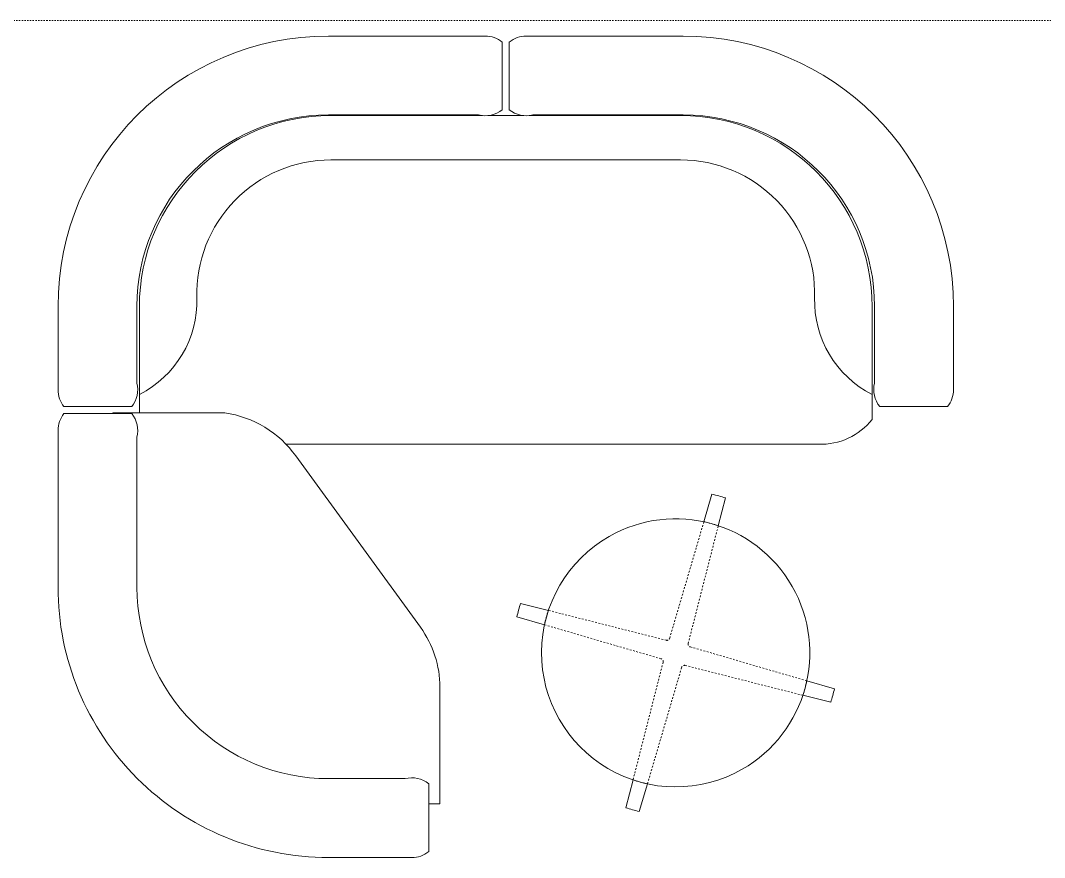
# Model space of a CAD drawing. Header units: inches. Extents: x 920 to 2661, y -647 to 1865.
# Drawn here: x 2435.1 to 2510, y 1286.9 to 1348.2 of the extents above; entities that cross this region are included whole.
import ezdxf

# ---------------------------------------------------------------- set-up
doc = ezdxf.new("R2010")
doc.units = ezdxf.units.IN
doc.header["$MEASUREMENT"] = 0
doc.linetypes.add('Dash', pattern=[0.25, 0.125, -0.125])
doc.linetypes.add('Dash 1_16_', pattern=[0.125, 0.0625, -0.0625])
for name, color, linetype, lineweight in [('A-DETL', 90, 'Continuous', 9), ('I-FURN', 30, 'Continuous', 9), ('I-FURN-HDLN', 30, 'Dash', 9)]:
    doc.layers.add(name, color=color, linetype=linetype, lineweight=lineweight)

# ---------------------------------------------------------------- blocks, each defined once
blk = doc.blocks.new('Haworth_Openest_CornerBooth - HOAC-4626664-FIRST FLOOR CONSTRUCTION')
at = {"layer": 'I-FURN'}
for p, q in [((-56.673, 38.212), (-50.575, 38.212)), ((-49.333, 37.778), (-49.333, 32.818)), ((-51.063, 32.438), (-56.68, 32.438)), ((-48.399, 32.263), (-56.644, 32.263)), ((-46.584, -10.654), (-46.584, 28.341)), ((-76.454, 6.958), (-76.454, 18.431)), ((-70.68, 18.438), (-70.68, 7.446)), ((-70.644, 18.263), (-70.644, 7.165)), ((-67.391, -7.327), (-67.391, 18.251)), ((-70.644, 6.775), (-70.644, 4.148)), ((-71.06, 5.716), (-76.019, 5.716)), ((-71.06, 5.207), (-76.019, 5.207)), ((-76.454, 3.965), (-76.454, -7.508)), ((-70.644, 3.759), (-70.644, -7.34)), ((-70.68, -7.515), (-70.68, 3.477)), ((-20.276, 0.649), (-28.792, 0.649)), ((-20.276, -0.168), (-20.276, 0.649)), ((-16.769, -0.168), (-21.728, -0.168)), ((-33.184, -0.778), (-45.724, -9.889)), ((-16.334, -7.508), (-16.334, -1.41)), ((-22.108, -1.898), (-22.108, -7.515)), ((-48.889, -15.083), (-48.889, -23.278)), ((-51.063, -21.515), (-56.68, -21.515)), ((-56.644, -21.34), (-51.053, -21.34)), ((-51.053, -21.34), (-48.889, -21.34)), ((-36.108, -21.515), (-47.1, -21.515)), ((-49.333, -26.854), (-49.333, -21.895)), ((-48.83, -21.895), (-48.83, -26.854)), ((-48.889, -23.278), (-48.83, -23.278)), ((-56.673, -27.289), (-50.575, -27.289)), ((-47.588, -27.289), (-36.115, -27.289))]:
    blk.add_line(p, q, dxfattribs=at)
for centre, radius, start, end in [((-56.673, 18.431), 19.781, 90, 180), ((-50.575, 36.222), 1.99, 51.39976, 90), ((-56.68, 18.438), 14, 90, 180), ((-56.644, 18.263), 14, 90, 180), ((-57.083, 35.737), 7.686, 268.36214, 333.12598), ((-50.583, 34.38), 2, 256.1116, 308.6841), ((-51.342, 28.519), 4.762, 357.85786, 51.8283), ((-57.583, 18.251), 9.808, 88.36214, 180), ((-74.464, 6.958), 1.99, 180, 218.60024), ((-72.621, 6.966), 2, 321.3159, 13.8884), ((-74.464, 3.965), 1.99, 141.39976, 180), ((-72.621, 3.957), 2, 346.1116, 38.6841), ((-28.792, -6.824), 7.473, 90, 126), ((-20.167, -1.418), 2, 141.3159, 193.8884), ((-18.324, -1.41), 1.99, 360, 38.60024), ((-56.644, -7.34), 14, 180, 270), ((-57.583, -7.327), 9.808, 180, 271.63786), ((-56.673, -7.508), 19.781, 180, 270), ((-56.68, -7.515), 14, 180, 270), ((-36.115, -7.508), 19.781, 270, 360), ((-36.108, -7.515), 14, 270, 0), ((-41.082, -16.278), 7.898, 126, 171.29486), ((-57.083, -24.814), 7.686, 26.90515, 91.63786), ((-50.583, -23.456), 2, 51.3159, 103.8884), ((-47.58, -23.456), 2, 76.1116, 128.6841), ((-50.575, -25.299), 1.99, 270, 308.60024), ((-47.588, -25.299), 1.99, 231.39976, 270)]:
    blk.add_arc(centre, radius, start, end, dxfattribs=at)
blk = doc.blocks.new('Table-Coffee-Teknion-BBCTC_Cosmos_Small-R2013 - 17 3_4_ High-4642393-FIRST FLOOR CONSTRUCTION')
at = {"layer": 'I-FURN'}
for p, q in [((-8.049, 8.778), (-6.537, 7.318)), ((6.537, 7.318), (8.048, 8.779)), ((-7.309, 6.546), (-8.768, 8.06)), ((8.768, 8.06), (7.309, 6.547)), ((-8.768, -8.06), (-7.309, -6.546)), ((7.309, -6.546), (8.768, -8.06)), ((-6.537, -7.318), (-8.048, -8.779)), ((8.049, -8.778), (6.537, -7.318))]:
    blk.add_line(p, q, dxfattribs=at)
for radius, start, end in [(9.812, 0, 180), (11.91, 132.51887, 137.40798), (11.91, 42.59214, 47.48703), (9.812, 131.77634, 138.15192), (9.812, 131.77634, 138.15192), (9.812, 41.81513, 48.22945), (9.812, 41.84856, 48.22945), (9.812, 180, 0), (9.812, 221.84808, 228.22946), (9.812, 221.84808, 228.22946), (9.812, 311.77634, 318.15194), (9.812, 311.77634, 318.15194), (11.91, 222.59202, 227.48703), (11.91, 312.51887, 317.40799)]:
    blk.add_arc((0, 0), radius, start, end, dxfattribs=at)
at = {"layer": 'I-FURN-HDLN'}
for p, q in [((-0.137, 1.134), (-6.537, 7.318)), ((6.537, 7.318), (0.139, 1.136)), ((-7.309, 6.546), (-1.132, 0.135)), ((1.14, 0.143), (7.313, 6.542)), ((-1.134, -0.136), (-7.309, -6.546)), ((7.309, -6.546), (1.134, -0.136)), ((-6.537, -7.318), (-0.137, -1.134)), ((0.137, -1.134), (6.537, -7.318))]:
    blk.add_line(p, q, dxfattribs=at)
for centre, start, end in [((0, 1.289), 228.5804, 312.42648), ((-1.289, 0), 318.59572, 40.70207), ((1.289, 0), 136.02795, 221.3524), ((0, -1.289), 48.59572, 131.40428)]:
    blk.add_arc(centre, 0.206, start, end, dxfattribs=at)

msp = doc.modelspace()

# ---------------------------------------------------------------- linework, layer by layer
at = {"layer": 'A-DETL', "linetype": 'Dash 1_16_', "lineweight": 18}
msp.add_line((2630.704, 1348.152), (2318.904, 1348.152), dxfattribs=at)

# ---------------------------------------------------------------- block references
at = {"layer": 'I-FURN'}
for name, p, rotation in [('Haworth_Openest_CornerBooth - HOAC-4626664-FIRST FLOOR CONSTRUCTION', (2465.151, 1270.554), 270.0000000000008), ('Table-Coffee-Teknion-BBCTC_Cosmos_Small-R2013 - 17 3_4_ High-4642393-FIRST FLOOR CONSTRUCTION', (2483.04, 1301.87), 299.7017898637041)]:
    msp.add_blockref(name, p, dxfattribs=dict(at, rotation=rotation))

doc.saveas('drawing.dxf')
